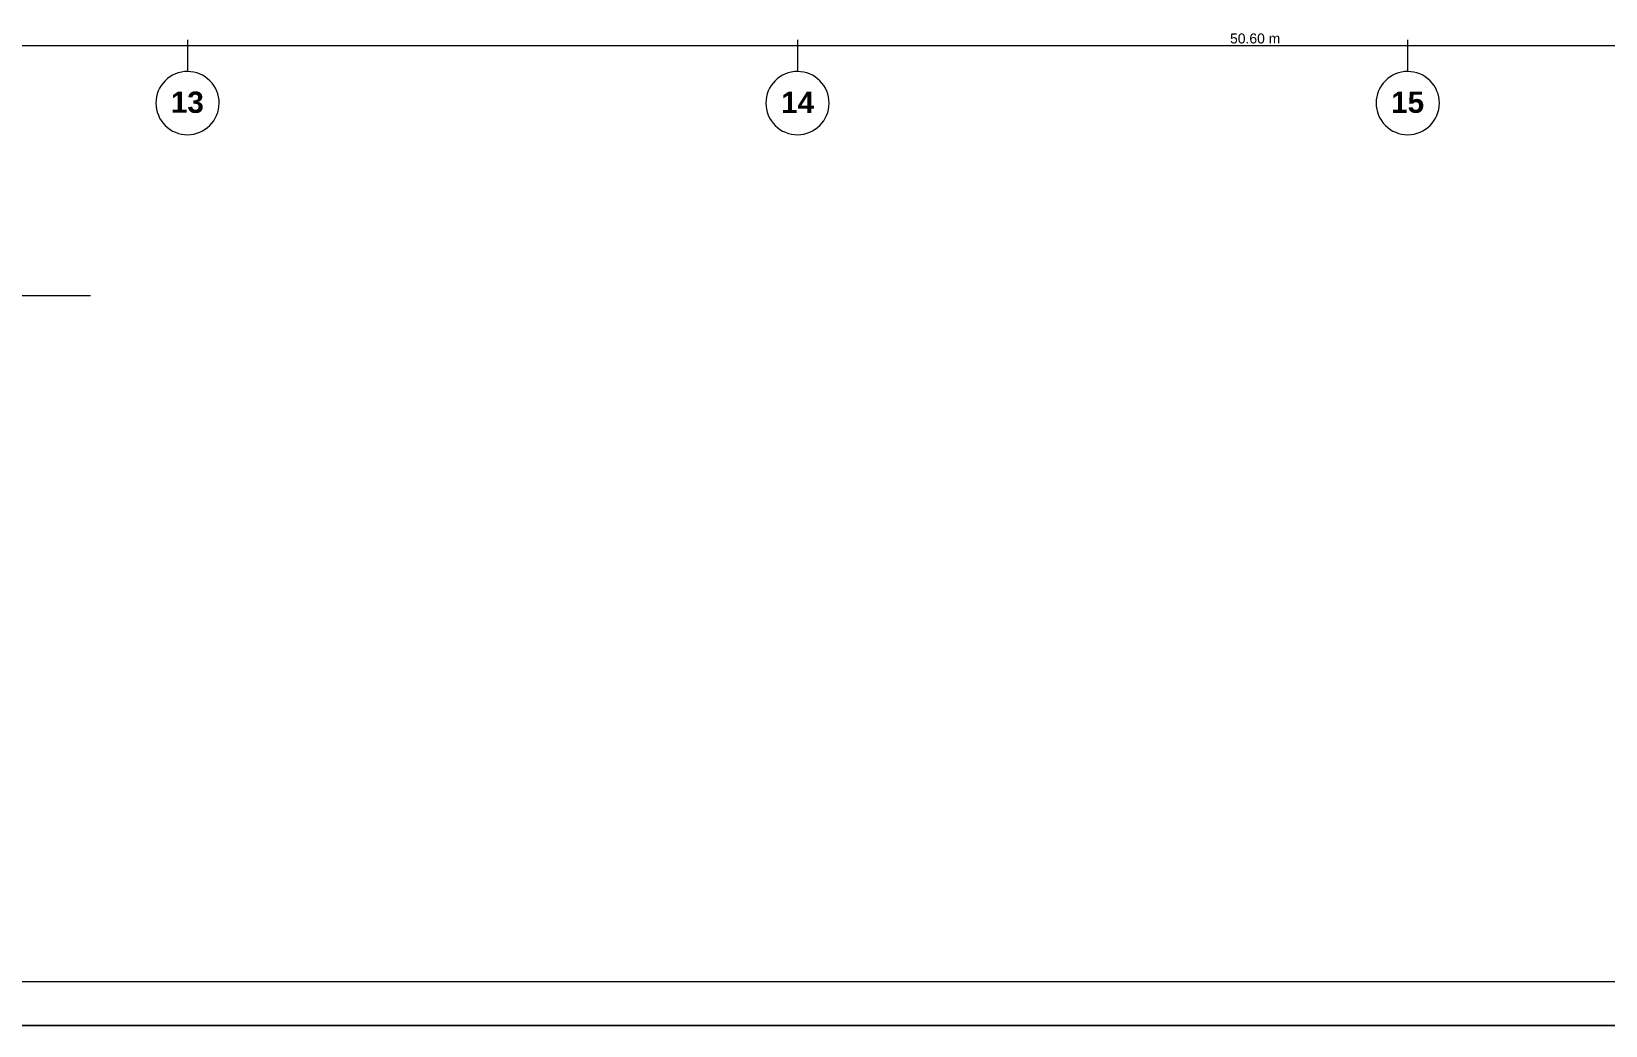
# Model space of a CAD drawing. Header units: metres. Extents: x -2 to 237, y -8 to 52.
# Drawn here: x 12.19 to 35.95, y -7.84 to 7.16 of the extents above; entities that cross this region are included whole.
import ezdxf

# ---------------------------------------------------------------- set-up
doc = ezdxf.new("R2010")
doc.units = ezdxf.units.M
for name, color, linetype, lineweight in [('HVAC - Ductos', 5, 'Continuous', 0), ('PDF2_Text', 7, 'Continuous', 0), ('pie de plano', 251, 'Continuous', 0)]:
    doc.layers.add(name, color=color, linetype=linetype, lineweight=lineweight)
doc.layers.add('PDF2_Geometry', color=7, linetype='Continuous', lineweight=0, true_color=0xaaaaaa)
doc.styles.add('PDF Helvetica', font='')
doc.styles.add('PDF Helvetica Bold', font='')
doc.styles.get('PDF Helvetica').set_extended_font_data('Helvetica')
doc.styles.get('PDF Helvetica Bold').set_extended_font_data('Helvetica', bold=True)

msp = doc.modelspace()

# ---------------------------------------------------------------- linework, layer by layer
at = {"layer": 'HVAC - Ductos', "color": 252, "lineweight": 0, "true_color": 0x939598}
msp.add_lwpolyline([(5.101, 6.954), (56.211, 6.954)], dxfattribs=at)
at = {"layer": 'PDF2_Geometry', "lineweight": 0}
for points in [[(14.549, 7.037), (14.549, 6.56)], [(23.754, 7.037), (23.754, 6.56)], [(32.958, 7.037), (32.958, 6.56)]]:
    msp.add_lwpolyline(points, dxfattribs=at)
for points in [[(14.549, 6.56, 0.418266), (14.072, 6.083, 0.414636), (14.549, 5.606, 0.411051), (15.026, 6.083, 0.41469)], [(23.754, 6.56, 0.418266), (23.277, 6.083, 0.414636), (23.754, 5.606, 0.411051), (24.231, 6.083, 0.41469)], [(32.963, 6.56, 0.418294), (32.486, 6.083, 0.414664), (32.963, 5.606, 0.411075), (33.44, 6.083, 0.414714)]]:
    msp.add_lwpolyline(points, format="xyb", close=True, dxfattribs=at)
at = {"layer": 'PDF2_Geometry', "color": 7, "lineweight": 0}
msp.add_lwpolyline([(4.689, 3.18), (13.082, 3.18)], dxfattribs=at)
at = {"layer": 'pie de plano', "color": 7, "lineweight": 0}
msp.add_lwpolyline([(87.971, 52.197), (87.971, -7.842), (-2.09, -7.842), (-2.09, 52.197)], close=True, dxfattribs=at)
for points in [[(87.494, 51.385), (-0.989, 51.385), (-0.989, -7.177), (87.494, -7.177)], [(-2.09, -7.842), (87.971, -7.842)]]:
    msp.add_lwpolyline(points, dxfattribs=at)

# ---------------------------------------------------------------- texts
at = {"layer": 'PDF2_Text', "color": 252, "lineweight": 0, "true_color": 0x939598, "insert": (30.281, 7.058), "char_height": 0.1502, "attachment_point": 4, "style": 'PDF Helvetica'}
msp.add_mtext('50.60 m', dxfattribs=at)
at = {"layer": 'PDF2_Text', "color": 253, "lineweight": 0, "true_color": 0xaaaaaa, "char_height": 0.3204, "attachment_point": 4, "style": 'PDF Helvetica Bold'}
for s, insert in [('13', (14.297, 6.094)), ('14', (23.507, 6.094)), ('15', (32.712, 6.094))]:
    msp.add_mtext(s, dxfattribs=dict(at, insert=insert))

doc.saveas('drawing.dxf')
